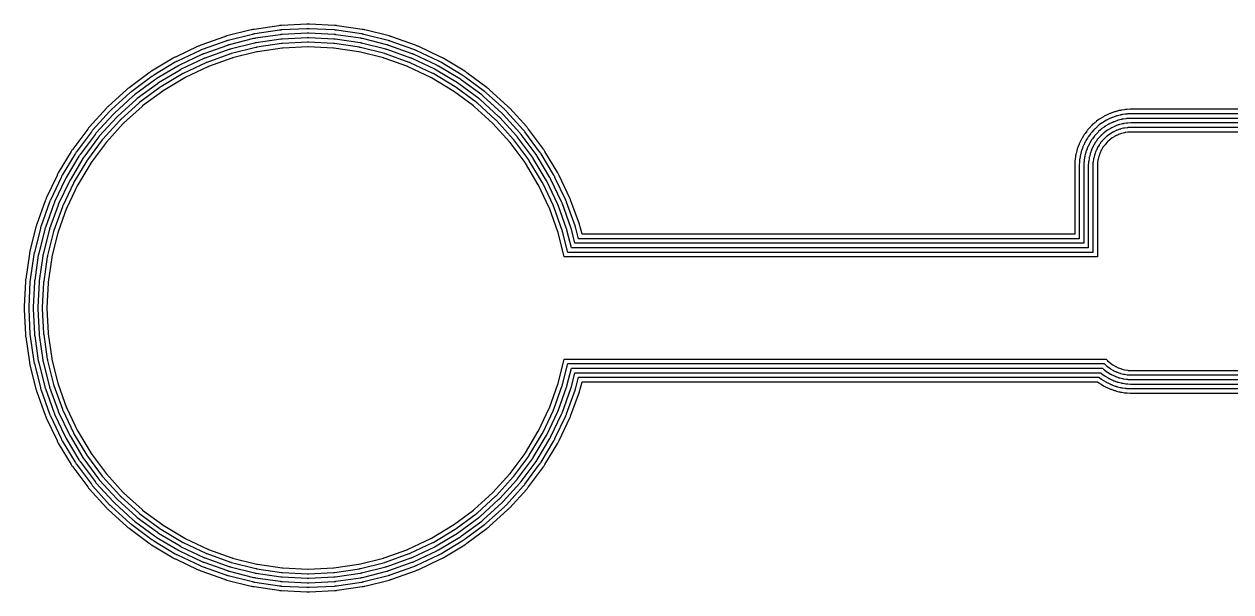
# Model space of a CAD drawing. Header units: metres. Extents: x 1.5 to 44, y 0.3 to 33.8.
# Drawn here: x 1.53 to 12.15, y 27.53 to 32.53 of the extents above; entities that cross this region are included whole.
import ezdxf

# ---------------------------------------------------------------- set-up
doc = ezdxf.new("R2010")
doc.units = ezdxf.units.M

msp = doc.modelspace()

# ---------------------------------------------------------------- linework, layer by layer
for points in [[(12.775, 31.775), (11.275, 31.775), (11.269, 31.775), (11.263, 31.775), (11.238, 31.774), (11.232, 31.773), (11.226, 31.773), (11.22, 31.772), (11.214, 31.771), (11.19, 31.768), (11.183, 31.767), (11.177, 31.765), (11.171, 31.764), (11.165, 31.763), (11.142, 31.757), (11.136, 31.755), (11.13, 31.753), (11.124, 31.752), (11.118, 31.75), (11.095, 31.741), (11.089, 31.739), (11.084, 31.737), (11.078, 31.735), (11.072, 31.732), (11.05, 31.721), (11.045, 31.719), (11.039, 31.716), (11.034, 31.713), (11.029, 31.71), (11.008, 31.697), (11.002, 31.694), (10.997, 31.691), (10.992, 31.687), (10.987, 31.684), (10.967, 31.669), (10.963, 31.665), (10.958, 31.662), (10.953, 31.658), (10.949, 31.654), (10.93, 31.637), (10.926, 31.633), (10.921, 31.629), (10.917, 31.624), (10.913, 31.62), (10.897, 31.602), (10.892, 31.597), (10.889, 31.592), (10.885, 31.587), (10.881, 31.583), (10.866, 31.563), (10.863, 31.558), (10.859, 31.553), (10.856, 31.548), (10.853, 31.542), (10.84, 31.521), (10.837, 31.516), (10.834, 31.511), (10.831, 31.505), (10.829, 31.5), (10.818, 31.478), (10.815, 31.472), (10.813, 31.466), (10.811, 31.461), (10.809, 31.455), (10.8, 31.432), (10.798, 31.426), (10.797, 31.42), (10.795, 31.414), (10.793, 31.408), (10.787, 31.385), (10.786, 31.379), (10.785, 31.373), (10.783, 31.367), (10.783, 31.36), (10.779, 31.336), (10.778, 31.33), (10.777, 31.324), (10.777, 31.318), (10.777, 31.312), (10.775, 31.287), (10.775, 31.281), (10.775, 31.275), (10.775, 30.675), (6.437, 30.675), (6.421, 30.739), (6.419, 30.745), (6.417, 30.751), (6.416, 30.757), (6.414, 30.762), (6.339, 30.97), (6.337, 30.976), (6.335, 30.982), (6.332, 30.987), (6.33, 30.993), (6.235, 31.193), (6.233, 31.198), (6.23, 31.204), (6.227, 31.209), (6.224, 31.214), (6.11, 31.404), (6.107, 31.409), (6.104, 31.414), (6.1, 31.419), (6.097, 31.424), (5.965, 31.601), (5.961, 31.606), (5.958, 31.611), (5.954, 31.616), (5.95, 31.62), (5.801, 31.784), (5.797, 31.788), (5.793, 31.793), (5.788, 31.797), (5.784, 31.801), (5.62, 31.95), (5.616, 31.954), (5.611, 31.958), (5.606, 31.961), (5.601, 31.965), (5.424, 32.097), (5.419, 32.1), (5.414, 32.104), (5.409, 32.107), (5.404, 32.11), (5.214, 32.224), (5.209, 32.227), (5.204, 32.23), (5.198, 32.233), (5.193, 32.235), (4.993, 32.33), (4.987, 32.332), (4.982, 32.335), (4.976, 32.337), (4.97, 32.339), (4.762, 32.414), (4.757, 32.416), (4.751, 32.417), (4.745, 32.419), (4.739, 32.421), (4.525, 32.474), (4.519, 32.476), (4.513, 32.477), (4.507, 32.478), (4.501, 32.479), (4.282, 32.511), (4.276, 32.512), (4.27, 32.513), (4.264, 32.514), (4.258, 32.514), (4.037, 32.525), (4.031, 32.525), (4.025, 32.525), (4.019, 32.525), (4.013, 32.525), (3.792, 32.514), (3.786, 32.514), (3.78, 32.513), (3.774, 32.512), (3.768, 32.511), (3.549, 32.479), (3.543, 32.478), (3.537, 32.477), (3.531, 32.476), (3.525, 32.474), (3.311, 32.421), (3.305, 32.419), (3.299, 32.417), (3.293, 32.416), (3.288, 32.414), (3.08, 32.339), (3.074, 32.337), (3.068, 32.335), (3.063, 32.332), (3.057, 32.33), (2.857, 32.235), (2.852, 32.233), (2.847, 32.23), (2.841, 32.227), (2.836, 32.224), (2.646, 32.11), (2.641, 32.107), (2.636, 32.104), (2.631, 32.1), (2.626, 32.097), (2.449, 31.965), (2.444, 31.961), (2.439, 31.958), (2.434, 31.954), (2.43, 31.95), (2.266, 31.801), (2.262, 31.797), (2.257, 31.793), (2.253, 31.788), (2.249, 31.784), (2.101, 31.62), (2.096, 31.616), (2.092, 31.611), (2.089, 31.606), (2.085, 31.601), (1.953, 31.424), (1.95, 31.419), (1.946, 31.414), (1.943, 31.409), (1.94, 31.404), (1.826, 31.214), (1.823, 31.209), (1.82, 31.204), (1.817, 31.198), (1.815, 31.193), (1.72, 30.993), (1.718, 30.987), (1.715, 30.982), (1.713, 30.976), (1.711, 30.97), (1.637, 30.762), (1.635, 30.757), (1.633, 30.751), (1.631, 30.745), (1.629, 30.739), (1.576, 30.525), (1.574, 30.519), (1.573, 30.513), (1.572, 30.507), (1.571, 30.501), (1.539, 30.282), (1.538, 30.276), (1.537, 30.27), (1.537, 30.264), (1.536, 30.258), (1.525, 30.037), (1.525, 30.031), (1.525, 30.025), (1.525, 30.019), (1.525, 30.013), (1.536, 29.792), (1.537, 29.786), (1.537, 29.78), (1.538, 29.774), (1.539, 29.768), (1.571, 29.549), (1.572, 29.543), (1.573, 29.537), (1.574, 29.531), (1.576, 29.525), (1.629, 29.311), (1.631, 29.305), (1.633, 29.299), (1.635, 29.293), (1.637, 29.288), (1.711, 29.08), (1.713, 29.074), (1.715, 29.068), (1.718, 29.063), (1.72, 29.057), (1.815, 28.857), (1.817, 28.852), (1.82, 28.847), (1.823, 28.841), (1.826, 28.836), (1.94, 28.646), (1.943, 28.641), (1.946, 28.636), (1.95, 28.631), (1.953, 28.626), (2.085, 28.449), (2.089, 28.444), (2.092, 28.439), (2.096, 28.434), (2.101, 28.43), (2.249, 28.266), (2.253, 28.262), (2.257, 28.257), (2.262, 28.253), (2.266, 28.249), (2.43, 28.101), (2.434, 28.096), (2.439, 28.092), (2.444, 28.089), (2.449, 28.085), (2.626, 27.953), (2.631, 27.95), (2.636, 27.946), (2.641, 27.943), (2.646, 27.94), (2.836, 27.826), (2.841, 27.823), (2.847, 27.82), (2.852, 27.817), (2.857, 27.815), (3.057, 27.72), (3.063, 27.718), (3.068, 27.715), (3.074, 27.713), (3.08, 27.711), (3.288, 27.637), (3.293, 27.635), (3.299, 27.633), (3.305, 27.631), (3.311, 27.629), (3.525, 27.576), (3.531, 27.574), (3.537, 27.573), (3.543, 27.572), (3.549, 27.571), (3.768, 27.539), (3.774, 27.538), (3.78, 27.537), (3.786, 27.537), (3.792, 27.536), (4.013, 27.525), (4.019, 27.525), (4.025, 27.525), (4.031, 27.525), (4.037, 27.525), (4.258, 27.536), (4.264, 27.537), (4.27, 27.537), (4.276, 27.538), (4.282, 27.539), (4.501, 27.571), (4.507, 27.572), (4.513, 27.573), (4.519, 27.574), (4.525, 27.576), (4.739, 27.629), (4.745, 27.631), (4.751, 27.633), (4.757, 27.635), (4.762, 27.637), (4.97, 27.711), (4.976, 27.713), (4.982, 27.715), (4.987, 27.718), (4.993, 27.72), (5.193, 27.815), (5.198, 27.817), (5.204, 27.82), (5.209, 27.823), (5.214, 27.826), (5.404, 27.94), (5.409, 27.943), (5.414, 27.946), (5.419, 27.95), (5.424, 27.953), (5.601, 28.085), (5.606, 28.089), (5.611, 28.092), (5.616, 28.096), (5.62, 28.101), (5.784, 28.249), (5.788, 28.253), (5.793, 28.257), (5.797, 28.262), (5.801, 28.266), (5.95, 28.43), (5.954, 28.434), (5.958, 28.439), (5.961, 28.444), (5.965, 28.449), (6.097, 28.626), (6.1, 28.631), (6.104, 28.636), (6.107, 28.641), (6.11, 28.646), (6.224, 28.836), (6.227, 28.841), (6.23, 28.847), (6.233, 28.852), (6.235, 28.857), (6.33, 29.057), (6.332, 29.063), (6.335, 29.068), (6.337, 29.074), (6.339, 29.08), (6.414, 29.288), (6.416, 29.293), (6.417, 29.299), (6.419, 29.305), (6.421, 29.311), (6.437, 29.375), (10.976, 29.375), (10.987, 29.366), (10.992, 29.363), (10.997, 29.359), (11.002, 29.356), (11.008, 29.353), (11.029, 29.34), (11.034, 29.337), (11.039, 29.334), (11.045, 29.331), (11.05, 29.329), (11.072, 29.318), (11.078, 29.315), (11.084, 29.313), (11.089, 29.311), (11.095, 29.309), (11.118, 29.3), (11.124, 29.298), (11.13, 29.297), (11.136, 29.295), (11.142, 29.293), (11.165, 29.287), (11.171, 29.286), (11.177, 29.285), (11.183, 29.283), (11.19, 29.283), (11.214, 29.279), (11.22, 29.278), (11.226, 29.277), (11.232, 29.277), (11.238, 29.277), (11.263, 29.275), (11.269, 29.275), (11.275, 29.275), (12.775, 29.275)], [(12.775, 31.735), (11.275, 31.735), (11.27, 31.735), (11.265, 31.735), (11.24, 31.734), (11.235, 31.733), (11.23, 31.733), (11.225, 31.732), (11.22, 31.732), (11.195, 31.728), (11.19, 31.727), (11.185, 31.726), (11.18, 31.725), (11.175, 31.724), (11.151, 31.718), (11.146, 31.717), (11.141, 31.715), (11.137, 31.714), (11.132, 31.712), (11.109, 31.704), (11.104, 31.702), (11.099, 31.7), (11.094, 31.698), (11.09, 31.696), (11.067, 31.685), (11.063, 31.683), (11.058, 31.681), (11.054, 31.678), (11.049, 31.676), (11.028, 31.663), (11.024, 31.66), (11.019, 31.657), (11.015, 31.655), (11.011, 31.652), (10.991, 31.637), (10.987, 31.634), (10.983, 31.631), (10.979, 31.627), (10.975, 31.624), (10.957, 31.607), (10.953, 31.604), (10.95, 31.6), (10.946, 31.597), (10.943, 31.593), (10.926, 31.575), (10.923, 31.571), (10.919, 31.567), (10.916, 31.563), (10.913, 31.559), (10.898, 31.539), (10.895, 31.535), (10.893, 31.531), (10.89, 31.526), (10.887, 31.522), (10.874, 31.501), (10.872, 31.496), (10.869, 31.492), (10.867, 31.487), (10.865, 31.483), (10.854, 31.46), (10.852, 31.456), (10.85, 31.451), (10.848, 31.446), (10.846, 31.441), (10.838, 31.418), (10.836, 31.413), (10.835, 31.409), (10.833, 31.404), (10.832, 31.399), (10.826, 31.375), (10.825, 31.37), (10.824, 31.365), (10.823, 31.36), (10.822, 31.355), (10.818, 31.33), (10.818, 31.325), (10.817, 31.32), (10.817, 31.315), (10.816, 31.31), (10.815, 31.285), (10.815, 31.28), (10.815, 31.275), (10.815, 30.635), (6.405, 30.635), (6.382, 30.729), (6.381, 30.734), (6.379, 30.739), (6.378, 30.744), (6.376, 30.749), (6.301, 30.957), (6.3, 30.962), (6.298, 30.966), (6.296, 30.971), (6.294, 30.976), (6.199, 31.175), (6.197, 31.18), (6.195, 31.185), (6.192, 31.189), (6.189, 31.194), (6.076, 31.383), (6.073, 31.387), (6.07, 31.392), (6.068, 31.396), (6.064, 31.4), (5.933, 31.577), (5.93, 31.582), (5.927, 31.586), (5.923, 31.59), (5.92, 31.593), (5.772, 31.757), (5.768, 31.761), (5.764, 31.764), (5.761, 31.768), (5.757, 31.772), (5.593, 31.92), (5.59, 31.923), (5.586, 31.927), (5.582, 31.93), (5.577, 31.933), (5.4, 32.064), (5.396, 32.068), (5.392, 32.07), (5.387, 32.073), (5.383, 32.076), (5.194, 32.189), (5.189, 32.192), (5.185, 32.195), (5.18, 32.197), (5.175, 32.199), (4.976, 32.294), (4.971, 32.296), (4.966, 32.298), (4.962, 32.3), (4.957, 32.301), (4.749, 32.376), (4.744, 32.378), (4.739, 32.379), (4.734, 32.381), (4.729, 32.382), (4.515, 32.435), (4.51, 32.437), (4.505, 32.438), (4.5, 32.439), (4.495, 32.44), (4.276, 32.472), (4.271, 32.473), (4.266, 32.473), (4.261, 32.474), (4.256, 32.474), (4.035, 32.485), (4.03, 32.485), (4.025, 32.485), (4.02, 32.485), (4.015, 32.485), (3.794, 32.474), (3.789, 32.474), (3.784, 32.473), (3.779, 32.473), (3.774, 32.472), (3.555, 32.44), (3.55, 32.439), (3.545, 32.438), (3.54, 32.437), (3.535, 32.435), (3.321, 32.382), (3.316, 32.381), (3.311, 32.379), (3.306, 32.378), (3.301, 32.376), (3.093, 32.301), (3.088, 32.3), (3.084, 32.298), (3.079, 32.296), (3.074, 32.294), (2.875, 32.199), (2.87, 32.197), (2.865, 32.195), (2.861, 32.192), (2.856, 32.189), (2.667, 32.076), (2.663, 32.073), (2.658, 32.07), (2.654, 32.068), (2.65, 32.064), (2.473, 31.933), (2.468, 31.93), (2.464, 31.927), (2.46, 31.923), (2.457, 31.92), (2.293, 31.772), (2.289, 31.768), (2.286, 31.764), (2.282, 31.761), (2.278, 31.757), (2.13, 31.593), (2.127, 31.59), (2.123, 31.586), (2.12, 31.582), (2.117, 31.577), (1.986, 31.4), (1.983, 31.396), (1.98, 31.392), (1.977, 31.387), (1.974, 31.383), (1.861, 31.194), (1.858, 31.189), (1.855, 31.185), (1.853, 31.18), (1.851, 31.175), (1.756, 30.976), (1.754, 30.971), (1.752, 30.966), (1.75, 30.962), (1.749, 30.957), (1.674, 30.749), (1.672, 30.744), (1.671, 30.739), (1.67, 30.734), (1.668, 30.729), (1.615, 30.515), (1.613, 30.51), (1.612, 30.505), (1.611, 30.5), (1.611, 30.495), (1.578, 30.276), (1.577, 30.271), (1.577, 30.266), (1.576, 30.261), (1.576, 30.256), (1.565, 30.035), (1.565, 30.03), (1.565, 30.025), (1.565, 30.02), (1.565, 30.015), (1.576, 29.794), (1.576, 29.789), (1.577, 29.784), (1.577, 29.779), (1.578, 29.774), (1.611, 29.555), (1.611, 29.55), (1.612, 29.545), (1.613, 29.54), (1.615, 29.535), (1.668, 29.321), (1.67, 29.316), (1.671, 29.311), (1.672, 29.306), (1.674, 29.301), (1.749, 29.093), (1.75, 29.088), (1.752, 29.084), (1.754, 29.079), (1.756, 29.074), (1.851, 28.875), (1.853, 28.87), (1.855, 28.865), (1.858, 28.861), (1.861, 28.856), (1.974, 28.667), (1.977, 28.663), (1.98, 28.658), (1.983, 28.654), (1.986, 28.65), (2.117, 28.473), (2.12, 28.468), (2.123, 28.464), (2.127, 28.46), (2.13, 28.457), (2.278, 28.293), (2.282, 28.289), (2.286, 28.286), (2.289, 28.282), (2.293, 28.278), (2.457, 28.13), (2.46, 28.127), (2.464, 28.123), (2.468, 28.12), (2.473, 28.117), (2.65, 27.986), (2.654, 27.983), (2.658, 27.98), (2.663, 27.977), (2.667, 27.974), (2.856, 27.861), (2.861, 27.858), (2.865, 27.855), (2.87, 27.853), (2.875, 27.851), (3.074, 27.756), (3.079, 27.754), (3.084, 27.752), (3.088, 27.75), (3.093, 27.749), (3.301, 27.674), (3.306, 27.672), (3.311, 27.671), (3.316, 27.67), (3.321, 27.668), (3.535, 27.615), (3.54, 27.613), (3.545, 27.612), (3.55, 27.611), (3.555, 27.611), (3.774, 27.578), (3.779, 27.577), (3.784, 27.577), (3.789, 27.576), (3.794, 27.576), (4.015, 27.565), (4.02, 27.565), (4.025, 27.565), (4.03, 27.565), (4.035, 27.565), (4.256, 27.576), (4.261, 27.576), (4.266, 27.577), (4.271, 27.577), (4.276, 27.578), (4.495, 27.611), (4.5, 27.611), (4.505, 27.612), (4.51, 27.613), (4.515, 27.615), (4.729, 27.668), (4.734, 27.67), (4.739, 27.671), (4.744, 27.672), (4.749, 27.674), (4.957, 27.749), (4.962, 27.75), (4.966, 27.752), (4.971, 27.754), (4.976, 27.756), (5.175, 27.851), (5.18, 27.853), (5.185, 27.855), (5.189, 27.858), (5.194, 27.861), (5.383, 27.974), (5.387, 27.977), (5.392, 27.98), (5.396, 27.983), (5.4, 27.986), (5.577, 28.117), (5.582, 28.12), (5.586, 28.123), (5.59, 28.127), (5.593, 28.13), (5.757, 28.278), (5.761, 28.282), (5.764, 28.286), (5.768, 28.289), (5.772, 28.293), (5.92, 28.457), (5.923, 28.46), (5.927, 28.464), (5.93, 28.468), (5.933, 28.473), (6.064, 28.65), (6.068, 28.654), (6.07, 28.658), (6.073, 28.663), (6.076, 28.667), (6.189, 28.856), (6.192, 28.861), (6.195, 28.865), (6.197, 28.87), (6.199, 28.875), (6.294, 29.074), (6.296, 29.079), (6.298, 29.084), (6.3, 29.088), (6.301, 29.093), (6.376, 29.301), (6.378, 29.306), (6.379, 29.311), (6.381, 29.316), (6.382, 29.321), (6.405, 29.415), (10.989, 29.415), (10.991, 29.413), (11.011, 29.398), (11.015, 29.395), (11.019, 29.393), (11.024, 29.39), (11.028, 29.387), (11.049, 29.374), (11.054, 29.372), (11.058, 29.369), (11.063, 29.367), (11.067, 29.365), (11.09, 29.354), (11.094, 29.352), (11.099, 29.35), (11.104, 29.348), (11.109, 29.346), (11.132, 29.338), (11.137, 29.336), (11.141, 29.335), (11.146, 29.333), (11.151, 29.332), (11.175, 29.326), (11.18, 29.325), (11.185, 29.324), (11.19, 29.323), (11.195, 29.322), (11.22, 29.318), (11.225, 29.318), (11.23, 29.317), (11.235, 29.317), (11.24, 29.316), (11.265, 29.315), (11.27, 29.315), (11.275, 29.315), (12.775, 29.315)], [(12.775, 31.695), (11.275, 31.695), (11.271, 31.695), (11.267, 31.695), (11.242, 31.694), (11.238, 31.693), (11.234, 31.693), (11.23, 31.693), (11.226, 31.692), (11.201, 31.688), (11.197, 31.688), (11.193, 31.687), (11.189, 31.686), (11.185, 31.685), (11.161, 31.679), (11.157, 31.678), (11.153, 31.677), (11.149, 31.676), (11.145, 31.674), (11.122, 31.666), (11.118, 31.665), (11.114, 31.663), (11.11, 31.661), (11.107, 31.66), (11.084, 31.649), (11.081, 31.647), (11.077, 31.645), (11.073, 31.643), (11.07, 31.641), (11.049, 31.629), (11.045, 31.627), (11.042, 31.624), (11.038, 31.622), (11.035, 31.619), (11.015, 31.605), (11.012, 31.602), (11.009, 31.6), (11.005, 31.597), (11.002, 31.594), (10.984, 31.578), (10.981, 31.575), (10.978, 31.572), (10.975, 31.569), (10.972, 31.566), (10.956, 31.548), (10.953, 31.545), (10.95, 31.541), (10.948, 31.538), (10.945, 31.535), (10.931, 31.515), (10.928, 31.512), (10.926, 31.508), (10.924, 31.505), (10.921, 31.501), (10.909, 31.48), (10.907, 31.477), (10.905, 31.473), (10.903, 31.469), (10.901, 31.466), (10.89, 31.443), (10.889, 31.44), (10.887, 31.436), (10.885, 31.432), (10.884, 31.428), (10.876, 31.405), (10.874, 31.401), (10.873, 31.397), (10.872, 31.393), (10.871, 31.389), (10.865, 31.365), (10.864, 31.361), (10.863, 31.357), (10.862, 31.353), (10.862, 31.349), (10.858, 31.324), (10.857, 31.32), (10.857, 31.316), (10.857, 31.312), (10.856, 31.308), (10.855, 31.283), (10.855, 31.279), (10.855, 31.275), (10.855, 30.595), (6.374, 30.595), (6.343, 30.719), (6.342, 30.723), (6.341, 30.728), (6.34, 30.731), (6.338, 30.735), (6.264, 30.943), (6.262, 30.947), (6.261, 30.951), (6.259, 30.955), (6.257, 30.959), (6.163, 31.158), (6.161, 31.162), (6.159, 31.166), (6.157, 31.169), (6.155, 31.173), (6.042, 31.362), (6.039, 31.366), (6.037, 31.369), (6.035, 31.373), (6.032, 31.376), (5.901, 31.554), (5.898, 31.557), (5.896, 31.56), (5.893, 31.563), (5.89, 31.567), (5.742, 31.73), (5.739, 31.733), (5.736, 31.736), (5.733, 31.739), (5.73, 31.742), (5.567, 31.89), (5.563, 31.893), (5.56, 31.896), (5.557, 31.898), (5.554, 31.901), (5.376, 32.032), (5.373, 32.035), (5.369, 32.037), (5.366, 32.039), (5.362, 32.042), (5.173, 32.155), (5.169, 32.157), (5.166, 32.159), (5.162, 32.161), (5.158, 32.163), (4.959, 32.257), (4.955, 32.259), (4.951, 32.261), (4.947, 32.262), (4.943, 32.264), (4.735, 32.338), (4.731, 32.34), (4.728, 32.341), (4.723, 32.342), (4.719, 32.343), (4.505, 32.397), (4.501, 32.398), (4.497, 32.399), (4.493, 32.399), (4.489, 32.4), (4.27, 32.432), (4.266, 32.433), (4.262, 32.433), (4.258, 32.434), (4.254, 32.434), (4.033, 32.445), (4.029, 32.445), (4.025, 32.445), (4.021, 32.445), (4.017, 32.445), (3.796, 32.434), (3.792, 32.434), (3.788, 32.433), (3.784, 32.433), (3.78, 32.432), (3.561, 32.4), (3.557, 32.399), (3.553, 32.399), (3.549, 32.398), (3.545, 32.397), (3.331, 32.343), (3.327, 32.342), (3.323, 32.341), (3.319, 32.34), (3.315, 32.338), (3.107, 32.264), (3.103, 32.262), (3.099, 32.261), (3.095, 32.259), (3.091, 32.257), (2.892, 32.163), (2.888, 32.161), (2.884, 32.159), (2.881, 32.157), (2.877, 32.155), (2.688, 32.042), (2.684, 32.039), (2.681, 32.037), (2.677, 32.035), (2.674, 32.032), (2.496, 31.901), (2.493, 31.898), (2.49, 31.896), (2.487, 31.893), (2.483, 31.89), (2.32, 31.742), (2.317, 31.739), (2.314, 31.736), (2.311, 31.733), (2.308, 31.73), (2.16, 31.567), (2.157, 31.563), (2.154, 31.56), (2.152, 31.557), (2.149, 31.554), (2.018, 31.376), (2.015, 31.373), (2.013, 31.369), (2.011, 31.366), (2.008, 31.362), (1.895, 31.173), (1.893, 31.169), (1.891, 31.166), (1.889, 31.162), (1.887, 31.158), (1.793, 30.959), (1.791, 30.955), (1.789, 30.951), (1.788, 30.947), (1.786, 30.943), (1.712, 30.735), (1.71, 30.731), (1.709, 30.728), (1.708, 30.723), (1.707, 30.719), (1.653, 30.505), (1.652, 30.501), (1.652, 30.497), (1.651, 30.493), (1.65, 30.489), (1.618, 30.27), (1.617, 30.266), (1.617, 30.262), (1.616, 30.258), (1.616, 30.254), (1.605, 30.033), (1.605, 30.029), (1.605, 30.025), (1.605, 30.021), (1.605, 30.017), (1.616, 29.796), (1.616, 29.792), (1.617, 29.788), (1.617, 29.784), (1.618, 29.78), (1.65, 29.561), (1.651, 29.557), (1.652, 29.553), (1.652, 29.549), (1.653, 29.545), (1.707, 29.331), (1.708, 29.327), (1.709, 29.323), (1.71, 29.319), (1.712, 29.315), (1.786, 29.107), (1.788, 29.103), (1.789, 29.099), (1.791, 29.095), (1.793, 29.091), (1.887, 28.892), (1.889, 28.888), (1.891, 28.884), (1.893, 28.881), (1.895, 28.877), (2.008, 28.688), (2.011, 28.684), (2.013, 28.681), (2.015, 28.677), (2.018, 28.674), (2.149, 28.496), (2.152, 28.493), (2.154, 28.49), (2.157, 28.487), (2.16, 28.483), (2.308, 28.32), (2.311, 28.317), (2.314, 28.314), (2.317, 28.311), (2.32, 28.308), (2.483, 28.16), (2.487, 28.157), (2.49, 28.154), (2.493, 28.152), (2.496, 28.149), (2.674, 28.018), (2.677, 28.015), (2.681, 28.013), (2.684, 28.011), (2.688, 28.008), (2.877, 27.895), (2.881, 27.893), (2.884, 27.891), (2.888, 27.889), (2.892, 27.887), (3.091, 27.793), (3.095, 27.791), (3.099, 27.789), (3.103, 27.788), (3.107, 27.786), (3.315, 27.712), (3.319, 27.71), (3.323, 27.709), (3.327, 27.708), (3.331, 27.707), (3.545, 27.653), (3.549, 27.652), (3.553, 27.652), (3.557, 27.651), (3.561, 27.65), (3.78, 27.618), (3.784, 27.617), (3.788, 27.617), (3.792, 27.616), (3.796, 27.616), (4.017, 27.605), (4.021, 27.605), (4.025, 27.605), (4.029, 27.605), (4.033, 27.605), (4.254, 27.616), (4.258, 27.616), (4.262, 27.617), (4.266, 27.617), (4.27, 27.618), (4.489, 27.65), (4.493, 27.651), (4.497, 27.652), (4.501, 27.652), (4.505, 27.653), (4.719, 27.707), (4.723, 27.708), (4.728, 27.709), (4.731, 27.71), (4.735, 27.712), (4.943, 27.786), (4.947, 27.788), (4.951, 27.789), (4.955, 27.791), (4.959, 27.793), (5.158, 27.887), (5.162, 27.889), (5.166, 27.891), (5.169, 27.893), (5.173, 27.895), (5.362, 28.008), (5.366, 28.011), (5.369, 28.013), (5.373, 28.015), (5.376, 28.018), (5.554, 28.149), (5.557, 28.152), (5.56, 28.154), (5.563, 28.157), (5.567, 28.16), (5.73, 28.308), (5.733, 28.311), (5.736, 28.314), (5.739, 28.317), (5.742, 28.32), (5.89, 28.483), (5.893, 28.487), (5.896, 28.49), (5.898, 28.493), (5.901, 28.496), (6.032, 28.674), (6.035, 28.677), (6.037, 28.681), (6.039, 28.684), (6.042, 28.688), (6.155, 28.877), (6.157, 28.881), (6.159, 28.884), (6.161, 28.888), (6.163, 28.892), (6.257, 29.091), (6.259, 29.095), (6.261, 29.099), (6.262, 29.103), (6.264, 29.107), (6.338, 29.315), (6.34, 29.319), (6.341, 29.323), (6.342, 29.327), (6.343, 29.331), (6.374, 29.455), (11.003, 29.455), (11.005, 29.453), (11.009, 29.45), (11.012, 29.448), (11.015, 29.445), (11.035, 29.431), (11.038, 29.428), (11.042, 29.426), (11.045, 29.424), (11.049, 29.421), (11.07, 29.409), (11.073, 29.407), (11.077, 29.405), (11.081, 29.403), (11.084, 29.401), (11.107, 29.39), (11.11, 29.389), (11.114, 29.387), (11.118, 29.385), (11.122, 29.384), (11.145, 29.376), (11.149, 29.374), (11.153, 29.373), (11.157, 29.372), (11.161, 29.371), (11.185, 29.365), (11.189, 29.364), (11.193, 29.363), (11.197, 29.362), (11.201, 29.362), (11.226, 29.358), (11.23, 29.357), (11.234, 29.357), (11.238, 29.357), (11.242, 29.356), (11.267, 29.355), (11.271, 29.355), (11.275, 29.355), (12.775, 29.355)], [(12.775, 31.655), (11.275, 31.655), (11.272, 31.655), (11.269, 31.655), (11.244, 31.654), (11.241, 31.653), (11.238, 31.653), (11.235, 31.653), (11.231, 31.652), (11.207, 31.649), (11.204, 31.648), (11.201, 31.648), (11.198, 31.647), (11.195, 31.646), (11.171, 31.64), (11.168, 31.64), (11.165, 31.639), (11.162, 31.638), (11.159, 31.637), (11.136, 31.628), (11.133, 31.627), (11.13, 31.626), (11.127, 31.625), (11.124, 31.624), (11.102, 31.613), (11.099, 31.612), (11.096, 31.61), (11.093, 31.609), (11.09, 31.607), (11.069, 31.594), (11.067, 31.593), (11.064, 31.591), (11.061, 31.589), (11.059, 31.587), (11.039, 31.573), (11.036, 31.571), (11.034, 31.569), (11.032, 31.567), (11.029, 31.565), (11.011, 31.548), (11.009, 31.546), (11.006, 31.544), (11.004, 31.541), (11.002, 31.539), (10.985, 31.521), (10.983, 31.519), (10.981, 31.516), (10.979, 31.514), (10.977, 31.511), (10.963, 31.491), (10.961, 31.489), (10.959, 31.486), (10.957, 31.483), (10.956, 31.481), (10.943, 31.46), (10.941, 31.457), (10.94, 31.454), (10.938, 31.451), (10.937, 31.448), (10.927, 31.426), (10.925, 31.423), (10.924, 31.42), (10.923, 31.417), (10.922, 31.414), (10.913, 31.391), (10.912, 31.388), (10.911, 31.385), (10.91, 31.382), (10.91, 31.379), (10.904, 31.355), (10.903, 31.352), (10.902, 31.349), (10.902, 31.346), (10.901, 31.343), (10.898, 31.319), (10.897, 31.315), (10.897, 31.312), (10.897, 31.309), (10.896, 31.306), (10.895, 31.281), (10.895, 31.278), (10.895, 31.275), (10.895, 30.555), (6.343, 30.555), (6.304, 30.71), (6.303, 30.713), (6.303, 30.716), (6.302, 30.719), (6.301, 30.722), (6.226, 30.93), (6.225, 30.933), (6.224, 30.936), (6.223, 30.939), (6.221, 30.942), (6.127, 31.141), (6.125, 31.144), (6.124, 31.147), (6.122, 31.15), (6.121, 31.152), (6.007, 31.342), (6.006, 31.345), (6.004, 31.347), (6.002, 31.35), (6, 31.352), (5.869, 31.53), (5.867, 31.532), (5.865, 31.535), (5.863, 31.537), (5.861, 31.54), (5.712, 31.703), (5.71, 31.706), (5.708, 31.708), (5.706, 31.71), (5.703, 31.712), (5.54, 31.861), (5.537, 31.863), (5.535, 31.865), (5.532, 31.867), (5.53, 31.869), (5.352, 32), (5.35, 32.002), (5.347, 32.004), (5.345, 32.006), (5.342, 32.007), (5.152, 32.121), (5.15, 32.122), (5.147, 32.124), (5.144, 32.125), (5.141, 32.127), (4.942, 32.221), (4.939, 32.223), (4.936, 32.224), (4.933, 32.225), (4.93, 32.226), (4.722, 32.301), (4.719, 32.302), (4.716, 32.303), (4.713, 32.303), (4.71, 32.304), (4.496, 32.358), (4.492, 32.359), (4.489, 32.359), (4.486, 32.36), (4.483, 32.36), (4.265, 32.393), (4.261, 32.393), (4.258, 32.394), (4.255, 32.394), (4.252, 32.394), (4.031, 32.405), (4.028, 32.405), (4.025, 32.405), (4.022, 32.405), (4.019, 32.405), (3.798, 32.394), (3.795, 32.394), (3.792, 32.394), (3.789, 32.393), (3.785, 32.393), (3.567, 32.36), (3.564, 32.36), (3.561, 32.359), (3.558, 32.359), (3.554, 32.358), (3.34, 32.304), (3.337, 32.303), (3.334, 32.303), (3.331, 32.302), (3.328, 32.301), (3.12, 32.226), (3.117, 32.225), (3.114, 32.224), (3.111, 32.223), (3.108, 32.221), (2.909, 32.127), (2.906, 32.125), (2.903, 32.124), (2.9, 32.122), (2.898, 32.121), (2.708, 32.007), (2.705, 32.006), (2.703, 32.004), (2.7, 32.002), (2.698, 32), (2.52, 31.869), (2.518, 31.867), (2.515, 31.865), (2.513, 31.863), (2.51, 31.861), (2.347, 31.712), (2.344, 31.71), (2.342, 31.708), (2.34, 31.706), (2.338, 31.703), (2.189, 31.54), (2.187, 31.537), (2.185, 31.535), (2.183, 31.532), (2.181, 31.53), (2.05, 31.352), (2.048, 31.35), (2.046, 31.347), (2.044, 31.345), (2.043, 31.342), (1.929, 31.152), (1.928, 31.15), (1.926, 31.147), (1.925, 31.144), (1.923, 31.141), (1.829, 30.942), (1.827, 30.939), (1.826, 30.936), (1.825, 30.933), (1.824, 30.93), (1.749, 30.722), (1.748, 30.719), (1.747, 30.716), (1.747, 30.713), (1.746, 30.71), (1.692, 30.496), (1.691, 30.492), (1.691, 30.489), (1.69, 30.486), (1.69, 30.483), (1.657, 30.265), (1.657, 30.261), (1.656, 30.258), (1.656, 30.255), (1.656, 30.252), (1.645, 30.031), (1.645, 30.028), (1.645, 30.025), (1.645, 30.022), (1.645, 30.019), (1.656, 29.798), (1.656, 29.795), (1.656, 29.792), (1.657, 29.789), (1.657, 29.785), (1.69, 29.567), (1.69, 29.564), (1.691, 29.561), (1.691, 29.558), (1.692, 29.554), (1.746, 29.34), (1.747, 29.337), (1.747, 29.334), (1.748, 29.331), (1.749, 29.328), (1.824, 29.12), (1.825, 29.117), (1.826, 29.114), (1.827, 29.111), (1.829, 29.108), (1.923, 28.909), (1.925, 28.906), (1.926, 28.903), (1.928, 28.9), (1.929, 28.898), (2.043, 28.708), (2.044, 28.705), (2.046, 28.703), (2.048, 28.7), (2.05, 28.698), (2.181, 28.52), (2.183, 28.518), (2.185, 28.515), (2.187, 28.513), (2.189, 28.51), (2.338, 28.347), (2.34, 28.344), (2.342, 28.342), (2.344, 28.34), (2.347, 28.338), (2.51, 28.189), (2.513, 28.187), (2.515, 28.185), (2.518, 28.183), (2.52, 28.181), (2.698, 28.05), (2.7, 28.048), (2.703, 28.046), (2.705, 28.044), (2.708, 28.043), (2.898, 27.929), (2.9, 27.928), (2.903, 27.926), (2.906, 27.925), (2.909, 27.923), (3.108, 27.829), (3.111, 27.827), (3.114, 27.826), (3.117, 27.825), (3.12, 27.824), (3.328, 27.749), (3.331, 27.748), (3.334, 27.747), (3.337, 27.747), (3.34, 27.746), (3.554, 27.692), (3.558, 27.691), (3.561, 27.691), (3.564, 27.69), (3.567, 27.69), (3.785, 27.657), (3.789, 27.657), (3.792, 27.656), (3.795, 27.656), (3.798, 27.656), (4.019, 27.645), (4.022, 27.645), (4.025, 27.645), (4.028, 27.645), (4.031, 27.645), (4.252, 27.656), (4.255, 27.656), (4.258, 27.656), (4.261, 27.657), (4.265, 27.657), (4.483, 27.69), (4.486, 27.69), (4.489, 27.691), (4.492, 27.691), (4.496, 27.692), (4.71, 27.746), (4.713, 27.747), (4.716, 27.747), (4.719, 27.748), (4.722, 27.749), (4.93, 27.824), (4.933, 27.825), (4.936, 27.826), (4.939, 27.827), (4.942, 27.829), (5.141, 27.923), (5.144, 27.925), (5.147, 27.926), (5.15, 27.928), (5.152, 27.929), (5.342, 28.043), (5.345, 28.044), (5.347, 28.046), (5.35, 28.048), (5.352, 28.05), (5.53, 28.181), (5.532, 28.183), (5.535, 28.185), (5.537, 28.187), (5.54, 28.189), (5.703, 28.338), (5.706, 28.34), (5.708, 28.342), (5.71, 28.344), (5.712, 28.347), (5.861, 28.51), (5.863, 28.513), (5.865, 28.515), (5.867, 28.518), (5.869, 28.52), (6, 28.698), (6.002, 28.7), (6.004, 28.703), (6.006, 28.705), (6.007, 28.708), (6.121, 28.898), (6.122, 28.9), (6.124, 28.903), (6.125, 28.906), (6.127, 28.909), (6.221, 29.108), (6.223, 29.111), (6.224, 29.114), (6.225, 29.117), (6.226, 29.12), (6.301, 29.328), (6.302, 29.331), (6.303, 29.334), (6.303, 29.337), (6.304, 29.34), (6.343, 29.495), (11.019, 29.495), (11.029, 29.485), (11.032, 29.483), (11.034, 29.481), (11.036, 29.479), (11.039, 29.477), (11.059, 29.463), (11.061, 29.461), (11.064, 29.459), (11.067, 29.457), (11.069, 29.456), (11.09, 29.443), (11.093, 29.441), (11.096, 29.44), (11.099, 29.438), (11.102, 29.437), (11.124, 29.427), (11.127, 29.425), (11.13, 29.424), (11.133, 29.423), (11.136, 29.422), (11.159, 29.413), (11.162, 29.412), (11.165, 29.411), (11.168, 29.41), (11.171, 29.41), (11.195, 29.404), (11.198, 29.403), (11.201, 29.402), (11.204, 29.402), (11.207, 29.401), (11.231, 29.398), (11.235, 29.397), (11.238, 29.397), (11.241, 29.397), (11.244, 29.396), (11.269, 29.395), (11.272, 29.395), (11.275, 29.395), (12.775, 29.395)], [(12.775, 31.615), (11.275, 31.615), (11.273, 31.615), (11.271, 31.615), (11.246, 31.614), (11.244, 31.614), (11.242, 31.613), (11.239, 31.613), (11.237, 31.613), (11.213, 31.609), (11.211, 31.609), (11.209, 31.608), (11.207, 31.608), (11.204, 31.608), (11.181, 31.602), (11.178, 31.601), (11.176, 31.6), (11.174, 31.6), (11.172, 31.599), (11.149, 31.591), (11.147, 31.59), (11.145, 31.589), (11.143, 31.588), (11.141, 31.587), (11.119, 31.577), (11.117, 31.576), (11.115, 31.575), (11.113, 31.574), (11.111, 31.573), (11.09, 31.56), (11.088, 31.559), (11.086, 31.558), (11.084, 31.556), (11.083, 31.555), (11.063, 31.541), (11.061, 31.539), (11.059, 31.538), (11.058, 31.536), (11.056, 31.535), (11.038, 31.518), (11.036, 31.517), (11.035, 31.515), (11.033, 31.514), (11.032, 31.512), (11.015, 31.494), (11.014, 31.492), (11.012, 31.491), (11.011, 31.489), (11.009, 31.487), (10.995, 31.468), (10.994, 31.466), (10.992, 31.464), (10.991, 31.462), (10.99, 31.46), (10.977, 31.439), (10.976, 31.437), (10.975, 31.435), (10.974, 31.433), (10.973, 31.431), (10.963, 31.409), (10.962, 31.407), (10.961, 31.405), (10.96, 31.403), (10.959, 31.401), (10.951, 31.378), (10.95, 31.376), (10.95, 31.374), (10.949, 31.372), (10.948, 31.369), (10.943, 31.346), (10.942, 31.344), (10.942, 31.341), (10.941, 31.339), (10.941, 31.337), (10.937, 31.313), (10.937, 31.311), (10.937, 31.308), (10.936, 31.306), (10.936, 31.304), (10.935, 31.279), (10.935, 31.277), (10.935, 31.275), (10.935, 30.515), (6.312, 30.515), (6.265, 30.7), (6.265, 30.702), (6.264, 30.704), (6.264, 30.706), (6.263, 30.708), (6.188, 30.916), (6.188, 30.918), (6.187, 30.92), (6.186, 30.923), (6.185, 30.925), (6.091, 31.124), (6.09, 31.126), (6.089, 31.128), (6.088, 31.13), (6.087, 31.132), (5.973, 31.321), (5.972, 31.323), (5.971, 31.325), (5.969, 31.327), (5.968, 31.329), (5.837, 31.506), (5.835, 31.508), (5.834, 31.509), (5.832, 31.511), (5.831, 31.513), (5.683, 31.676), (5.681, 31.678), (5.68, 31.68), (5.678, 31.681), (5.676, 31.683), (5.513, 31.831), (5.511, 31.832), (5.509, 31.834), (5.508, 31.835), (5.506, 31.837), (5.329, 31.968), (5.327, 31.969), (5.325, 31.971), (5.323, 31.972), (5.321, 31.973), (5.132, 32.087), (5.13, 32.088), (5.128, 32.089), (5.126, 32.09), (5.124, 32.091), (4.925, 32.185), (4.923, 32.186), (4.92, 32.187), (4.918, 32.188), (4.916, 32.188), (4.708, 32.263), (4.706, 32.264), (4.704, 32.264), (4.702, 32.265), (4.7, 32.265), (4.486, 32.319), (4.484, 32.32), (4.482, 32.32), (4.479, 32.32), (4.477, 32.321), (4.259, 32.353), (4.257, 32.354), (4.254, 32.354), (4.252, 32.354), (4.25, 32.354), (4.029, 32.365), (4.027, 32.365), (4.025, 32.365), (4.023, 32.365), (4.021, 32.365), (3.8, 32.354), (3.798, 32.354), (3.796, 32.354), (3.793, 32.354), (3.791, 32.353), (3.573, 32.321), (3.571, 32.32), (3.569, 32.32), (3.566, 32.32), (3.564, 32.319), (3.35, 32.265), (3.348, 32.265), (3.346, 32.264), (3.344, 32.264), (3.342, 32.263), (3.134, 32.188), (3.132, 32.188), (3.13, 32.187), (3.128, 32.186), (3.125, 32.185), (2.926, 32.091), (2.924, 32.09), (2.922, 32.089), (2.92, 32.088), (2.918, 32.087), (2.729, 31.973), (2.727, 31.972), (2.725, 31.971), (2.723, 31.969), (2.721, 31.968), (2.544, 31.837), (2.542, 31.835), (2.541, 31.834), (2.539, 31.832), (2.537, 31.831), (2.374, 31.683), (2.372, 31.681), (2.37, 31.68), (2.369, 31.678), (2.367, 31.676), (2.219, 31.513), (2.218, 31.511), (2.216, 31.509), (2.215, 31.508), (2.213, 31.506), (2.082, 31.329), (2.081, 31.327), (2.079, 31.325), (2.078, 31.323), (2.077, 31.321), (1.963, 31.132), (1.962, 31.13), (1.961, 31.128), (1.96, 31.126), (1.959, 31.124), (1.865, 30.925), (1.864, 30.923), (1.863, 30.92), (1.862, 30.918), (1.862, 30.916), (1.787, 30.708), (1.786, 30.706), (1.786, 30.704), (1.785, 30.702), (1.785, 30.7), (1.731, 30.486), (1.73, 30.484), (1.73, 30.482), (1.73, 30.479), (1.729, 30.477), (1.697, 30.259), (1.697, 30.257), (1.696, 30.254), (1.696, 30.252), (1.696, 30.25), (1.685, 30.029), (1.685, 30.027), (1.685, 30.025), (1.685, 30.023), (1.685, 30.021), (1.696, 29.8), (1.696, 29.798), (1.696, 29.796), (1.697, 29.793), (1.697, 29.791), (1.729, 29.573), (1.73, 29.571), (1.73, 29.569), (1.73, 29.566), (1.731, 29.564), (1.785, 29.35), (1.785, 29.348), (1.786, 29.346), (1.786, 29.344), (1.787, 29.342), (1.862, 29.134), (1.862, 29.132), (1.863, 29.13), (1.864, 29.128), (1.865, 29.125), (1.959, 28.926), (1.96, 28.924), (1.961, 28.922), (1.962, 28.92), (1.963, 28.918), (2.077, 28.729), (2.078, 28.727), (2.079, 28.725), (2.081, 28.723), (2.082, 28.721), (2.213, 28.544), (2.215, 28.542), (2.216, 28.541), (2.218, 28.539), (2.219, 28.537), (2.367, 28.374), (2.369, 28.372), (2.37, 28.37), (2.372, 28.369), (2.374, 28.367), (2.537, 28.219), (2.539, 28.218), (2.541, 28.216), (2.542, 28.215), (2.544, 28.213), (2.721, 28.082), (2.723, 28.081), (2.725, 28.079), (2.727, 28.078), (2.729, 28.077), (2.918, 27.963), (2.92, 27.962), (2.922, 27.961), (2.924, 27.96), (2.926, 27.959), (3.125, 27.865), (3.128, 27.864), (3.13, 27.863), (3.132, 27.862), (3.134, 27.862), (3.342, 27.787), (3.344, 27.786), (3.346, 27.786), (3.348, 27.785), (3.35, 27.785), (3.564, 27.731), (3.566, 27.73), (3.569, 27.73), (3.571, 27.73), (3.573, 27.729), (3.791, 27.697), (3.793, 27.697), (3.796, 27.696), (3.798, 27.696), (3.8, 27.696), (4.021, 27.685), (4.023, 27.685), (4.025, 27.685), (4.027, 27.685), (4.029, 27.685), (4.25, 27.696), (4.252, 27.696), (4.254, 27.696), (4.257, 27.697), (4.259, 27.697), (4.477, 27.729), (4.479, 27.73), (4.482, 27.73), (4.484, 27.73), (4.486, 27.731), (4.7, 27.785), (4.702, 27.785), (4.704, 27.786), (4.706, 27.786), (4.708, 27.787), (4.916, 27.862), (4.918, 27.862), (4.92, 27.863), (4.923, 27.864), (4.925, 27.865), (5.124, 27.959), (5.126, 27.96), (5.128, 27.961), (5.13, 27.962), (5.132, 27.963), (5.321, 28.077), (5.323, 28.078), (5.325, 28.079), (5.327, 28.081), (5.329, 28.082), (5.506, 28.213), (5.508, 28.215), (5.509, 28.216), (5.511, 28.218), (5.513, 28.219), (5.676, 28.367), (5.678, 28.369), (5.68, 28.37), (5.681, 28.372), (5.683, 28.374), (5.831, 28.537), (5.832, 28.539), (5.834, 28.541), (5.835, 28.542), (5.837, 28.544), (5.968, 28.721), (5.969, 28.723), (5.971, 28.725), (5.972, 28.727), (5.973, 28.729), (6.087, 28.918), (6.088, 28.92), (6.089, 28.922), (6.09, 28.924), (6.091, 28.926), (6.185, 29.125), (6.186, 29.128), (6.187, 29.13), (6.188, 29.132), (6.188, 29.134), (6.263, 29.342), (6.264, 29.344), (6.264, 29.346), (6.265, 29.348), (6.265, 29.35), (6.312, 29.535), (11.034, 29.535), (11.035, 29.535), (11.036, 29.533), (11.038, 29.532), (11.056, 29.515), (11.058, 29.514), (11.059, 29.512), (11.061, 29.511), (11.063, 29.509), (11.083, 29.495), (11.084, 29.494), (11.086, 29.492), (11.088, 29.491), (11.09, 29.49), (11.111, 29.477), (11.113, 29.476), (11.115, 29.475), (11.117, 29.474), (11.119, 29.473), (11.141, 29.463), (11.143, 29.462), (11.145, 29.461), (11.147, 29.46), (11.149, 29.459), (11.172, 29.451), (11.174, 29.45), (11.176, 29.45), (11.178, 29.449), (11.181, 29.448), (11.204, 29.443), (11.207, 29.442), (11.209, 29.442), (11.211, 29.441), (11.213, 29.441), (11.237, 29.437), (11.239, 29.437), (11.242, 29.437), (11.244, 29.436), (11.246, 29.436), (11.271, 29.435), (11.273, 29.435), (11.275, 29.435), (12.775, 29.435)], [(12.775, 31.575), (11.275, 31.575), (11.274, 31.575), (11.273, 31.575), (11.248, 31.574), (11.247, 31.574), (11.246, 31.574), (11.244, 31.573), (11.243, 31.573), (11.219, 31.57), (11.218, 31.569), (11.216, 31.569), (11.215, 31.569), (11.214, 31.569), (11.19, 31.563), (11.189, 31.562), (11.188, 31.562), (11.187, 31.562), (11.186, 31.561), (11.162, 31.553), (11.161, 31.553), (11.16, 31.552), (11.159, 31.552), (11.158, 31.551), (11.136, 31.541), (11.135, 31.54), (11.134, 31.54), (11.133, 31.539), (11.131, 31.538), (11.11, 31.526), (11.109, 31.525), (11.108, 31.524), (11.107, 31.524), (11.106, 31.523), (11.087, 31.508), (11.086, 31.508), (11.085, 31.507), (11.084, 31.506), (11.083, 31.505), (11.065, 31.489), (11.064, 31.488), (11.063, 31.487), (11.062, 31.486), (11.061, 31.485), (11.045, 31.467), (11.044, 31.466), (11.043, 31.465), (11.042, 31.464), (11.042, 31.463), (11.027, 31.444), (11.026, 31.443), (11.026, 31.442), (11.025, 31.441), (11.024, 31.44), (11.012, 31.419), (11.011, 31.418), (11.01, 31.416), (11.01, 31.415), (11.009, 31.414), (10.999, 31.392), (10.998, 31.391), (10.998, 31.39), (10.997, 31.389), (10.997, 31.388), (10.989, 31.364), (10.988, 31.363), (10.988, 31.362), (10.988, 31.361), (10.987, 31.36), (10.981, 31.336), (10.981, 31.335), (10.981, 31.334), (10.981, 31.332), (10.98, 31.331), (10.977, 31.307), (10.977, 31.306), (10.976, 31.304), (10.976, 31.303), (10.976, 31.302), (10.975, 31.277), (10.975, 31.276), (10.975, 31.275), (10.975, 30.475), (6.28, 30.475), (6.28, 30.476), (6.227, 30.69), (6.226, 30.691), (6.226, 30.693), (6.226, 30.694), (6.225, 30.695), (6.151, 30.903), (6.15, 30.904), (6.15, 30.905), (6.149, 30.906), (6.149, 30.907), (6.055, 31.107), (6.054, 31.108), (6.053, 31.109), (6.053, 31.11), (6.052, 31.111), (5.939, 31.301), (5.938, 31.302), (5.937, 31.303), (5.937, 31.304), (5.936, 31.305), (5.804, 31.482), (5.804, 31.483), (5.803, 31.484), (5.802, 31.485), (5.801, 31.486), (5.653, 31.65), (5.652, 31.65), (5.651, 31.651), (5.65, 31.652), (5.65, 31.653), (5.486, 31.801), (5.485, 31.802), (5.484, 31.803), (5.483, 31.804), (5.482, 31.804), (5.305, 31.936), (5.304, 31.937), (5.303, 31.937), (5.302, 31.938), (5.301, 31.939), (5.111, 32.052), (5.11, 32.053), (5.109, 32.053), (5.108, 32.054), (5.107, 32.055), (4.907, 32.149), (4.906, 32.149), (4.905, 32.15), (4.904, 32.15), (4.903, 32.151), (4.695, 32.225), (4.694, 32.226), (4.693, 32.226), (4.691, 32.226), (4.69, 32.227), (4.476, 32.28), (4.475, 32.281), (4.474, 32.281), (4.473, 32.281), (4.471, 32.281), (4.253, 32.314), (4.252, 32.314), (4.25, 32.314), (4.249, 32.314), (4.248, 32.314), (4.027, 32.325), (4.026, 32.325), (4.025, 32.325), (4.024, 32.325), (4.023, 32.325), (3.802, 32.314), (3.801, 32.314), (3.8, 32.314), (3.798, 32.314), (3.797, 32.314), (3.579, 32.281), (3.578, 32.281), (3.576, 32.281), (3.575, 32.281), (3.574, 32.28), (3.36, 32.227), (3.359, 32.226), (3.357, 32.226), (3.356, 32.226), (3.355, 32.225), (3.147, 32.151), (3.146, 32.15), (3.145, 32.15), (3.144, 32.149), (3.143, 32.149), (2.943, 32.055), (2.942, 32.054), (2.941, 32.053), (2.94, 32.053), (2.939, 32.052), (2.749, 31.939), (2.748, 31.938), (2.747, 31.937), (2.746, 31.937), (2.745, 31.936), (2.568, 31.804), (2.567, 31.804), (2.566, 31.803), (2.565, 31.802), (2.564, 31.801), (2.4, 31.653), (2.4, 31.652), (2.399, 31.651), (2.398, 31.65), (2.397, 31.65), (2.249, 31.486), (2.248, 31.485), (2.247, 31.484), (2.246, 31.483), (2.246, 31.482), (2.114, 31.305), (2.113, 31.304), (2.113, 31.303), (2.112, 31.302), (2.111, 31.301), (1.998, 31.111), (1.997, 31.11), (1.997, 31.109), (1.996, 31.108), (1.995, 31.107), (1.901, 30.907), (1.901, 30.906), (1.9, 30.905), (1.9, 30.904), (1.899, 30.903), (1.825, 30.695), (1.824, 30.694), (1.824, 30.693), (1.824, 30.691), (1.823, 30.69), (1.77, 30.476), (1.769, 30.475), (1.769, 30.474), (1.769, 30.473), (1.769, 30.471), (1.736, 30.253), (1.736, 30.252), (1.736, 30.25), (1.736, 30.249), (1.736, 30.248), (1.725, 30.027), (1.725, 30.026), (1.725, 30.025), (1.725, 30.024), (1.725, 30.023), (1.736, 29.802), (1.736, 29.801), (1.736, 29.8), (1.736, 29.798), (1.736, 29.797), (1.769, 29.579), (1.769, 29.578), (1.769, 29.576), (1.769, 29.575), (1.77, 29.574), (1.823, 29.36), (1.824, 29.359), (1.824, 29.357), (1.824, 29.356), (1.825, 29.355), (1.899, 29.147), (1.9, 29.146), (1.9, 29.145), (1.901, 29.144), (1.901, 29.143), (1.995, 28.943), (1.996, 28.942), (1.997, 28.941), (1.997, 28.94), (1.998, 28.939), (2.111, 28.749), (2.112, 28.748), (2.113, 28.747), (2.113, 28.746), (2.114, 28.745), (2.246, 28.568), (2.246, 28.567), (2.247, 28.566), (2.248, 28.565), (2.249, 28.564), (2.397, 28.4), (2.398, 28.4), (2.399, 28.399), (2.4, 28.398), (2.4, 28.397), (2.564, 28.249), (2.565, 28.248), (2.566, 28.247), (2.567, 28.246), (2.568, 28.246), (2.745, 28.114), (2.746, 28.113), (2.747, 28.113), (2.748, 28.112), (2.749, 28.111), (2.939, 27.998), (2.94, 27.997), (2.941, 27.997), (2.942, 27.996), (2.943, 27.995), (3.143, 27.901), (3.144, 27.901), (3.145, 27.9), (3.146, 27.9), (3.147, 27.899), (3.355, 27.825), (3.356, 27.824), (3.357, 27.824), (3.359, 27.824), (3.36, 27.823), (3.574, 27.77), (3.575, 27.769), (3.576, 27.769), (3.578, 27.769), (3.579, 27.769), (3.797, 27.736), (3.798, 27.736), (3.8, 27.736), (3.801, 27.736), (3.802, 27.736), (4.023, 27.725), (4.024, 27.725), (4.025, 27.725), (4.026, 27.725), (4.027, 27.725), (4.248, 27.736), (4.249, 27.736), (4.25, 27.736), (4.252, 27.736), (4.253, 27.736), (4.471, 27.769), (4.473, 27.769), (4.474, 27.769), (4.475, 27.769), (4.476, 27.77), (4.69, 27.823), (4.691, 27.824), (4.693, 27.824), (4.694, 27.824), (4.695, 27.825), (4.903, 27.899), (4.904, 27.9), (4.905, 27.9), (4.906, 27.901), (4.907, 27.901), (5.107, 27.995), (5.108, 27.996), (5.109, 27.997), (5.11, 27.997), (5.111, 27.998), (5.301, 28.111), (5.302, 28.112), (5.303, 28.113), (5.304, 28.113), (5.305, 28.114), (5.482, 28.246), (5.483, 28.246), (5.484, 28.247), (5.485, 28.248), (5.486, 28.249), (5.65, 28.397), (5.65, 28.398), (5.651, 28.399), (5.652, 28.4), (5.653, 28.4), (5.801, 28.564), (5.802, 28.565), (5.803, 28.566), (5.804, 28.567), (5.804, 28.568), (5.936, 28.745), (5.937, 28.746), (5.937, 28.747), (5.938, 28.748), (5.939, 28.749), (6.052, 28.939), (6.053, 28.94), (6.053, 28.941), (6.054, 28.942), (6.055, 28.943), (6.149, 29.143), (6.149, 29.144), (6.15, 29.145), (6.15, 29.146), (6.151, 29.147), (6.225, 29.355), (6.226, 29.356), (6.226, 29.357), (6.226, 29.359), (6.227, 29.36), (6.28, 29.574), (6.28, 29.575), (11.052, 29.575), (11.061, 29.565), (11.062, 29.564), (11.063, 29.563), (11.064, 29.562), (11.065, 29.561), (11.083, 29.545), (11.084, 29.544), (11.085, 29.543), (11.086, 29.542), (11.087, 29.542), (11.106, 29.527), (11.107, 29.526), (11.108, 29.526), (11.109, 29.525), (11.11, 29.524), (11.131, 29.512), (11.133, 29.511), (11.134, 29.51), (11.135, 29.51), (11.136, 29.509), (11.158, 29.499), (11.159, 29.498), (11.16, 29.498), (11.161, 29.497), (11.162, 29.497), (11.186, 29.489), (11.187, 29.488), (11.188, 29.488), (11.189, 29.488), (11.19, 29.487), (11.214, 29.481), (11.215, 29.481), (11.216, 29.481), (11.218, 29.481), (11.219, 29.48), (11.243, 29.477), (11.244, 29.477), (11.246, 29.476), (11.247, 29.476), (11.248, 29.476), (11.273, 29.475), (11.274, 29.475), (11.275, 29.475), (12.775, 29.475)]]:
    msp.add_lwpolyline(points)

doc.saveas('drawing.dxf')
